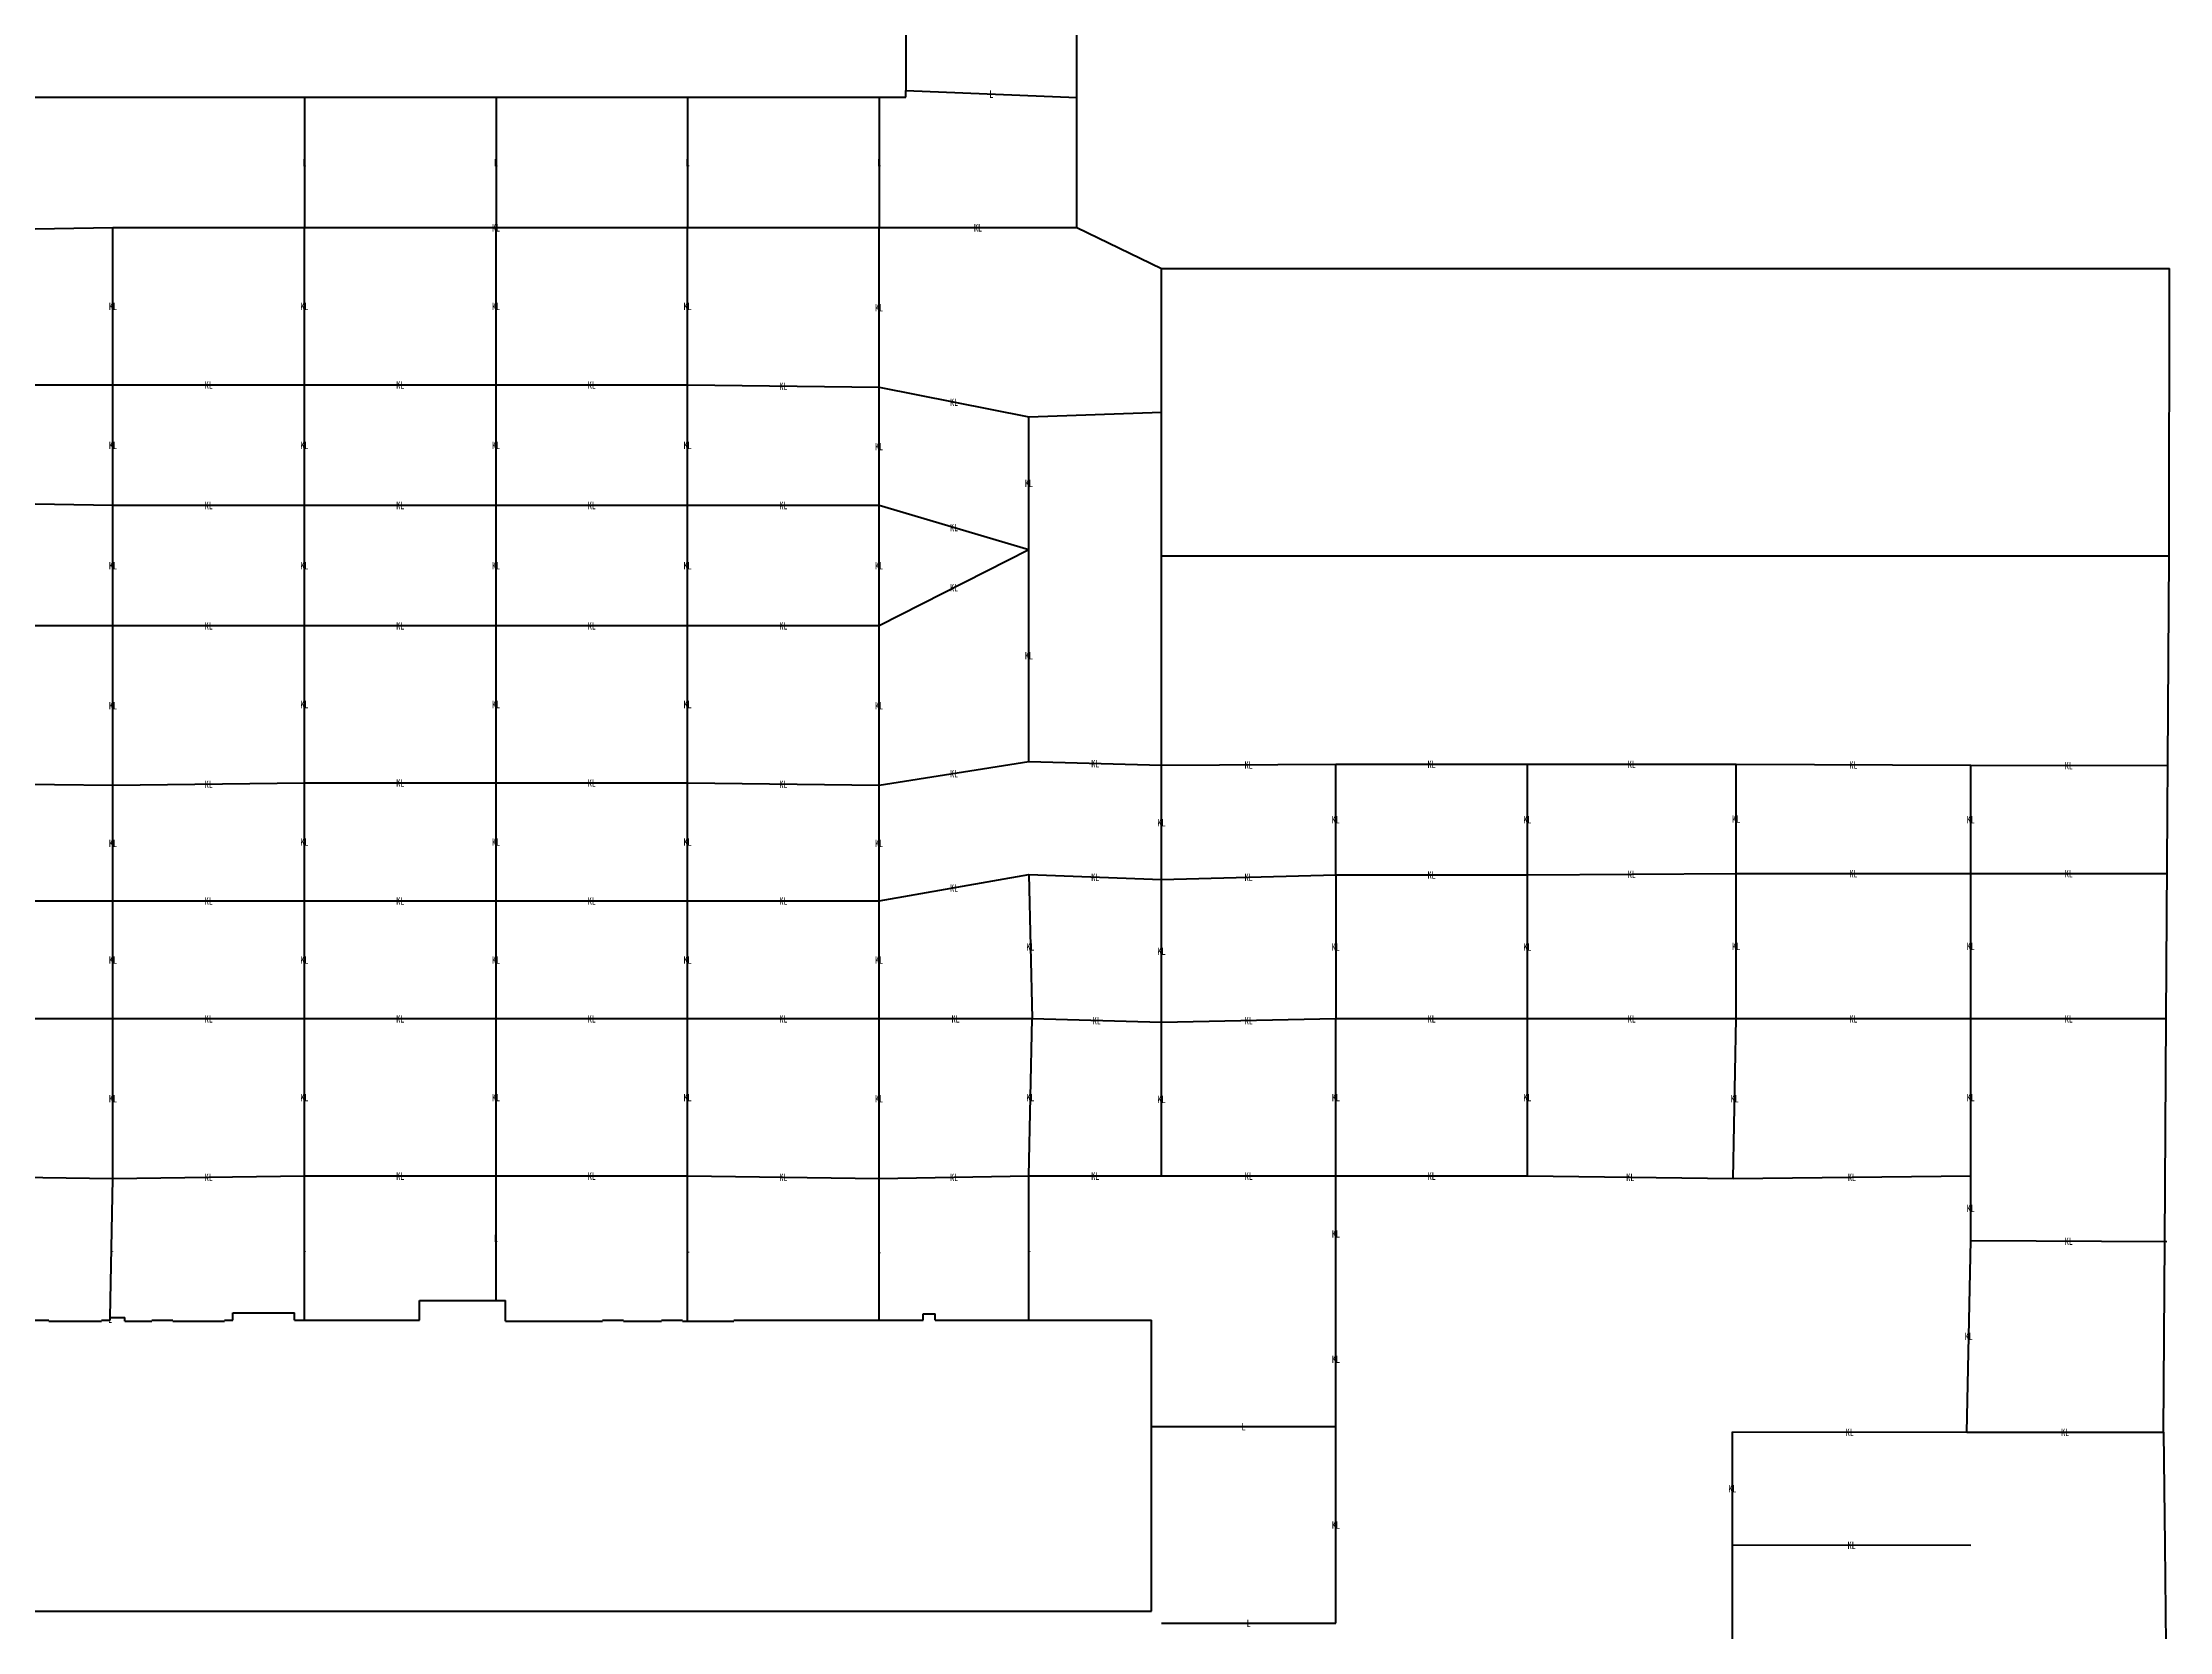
# Model space of a CAD drawing. Header units: millimetres. Extents: x -26150 to 223900, y -11592 to 220655.
# Drawn here: x 137283 to 223893, y 70547 to 135220 of the extents above; entities that cross this region are included whole.
import ezdxf

# ---------------------------------------------------------------- set-up
doc = ezdxf.new("R2010")
doc.units = ezdxf.units.MM
doc.layers.add('A-DETL-WIDE', color=214, linetype='Continuous', lineweight=70)
doc.layers.add('G-ANNO-TEXT', color=231, linetype='Continuous', lineweight=9)
doc.styles.add('仿宋', font='', dxfattribs={"width": 0.7, "height": 300})
doc.styles.get('仿宋').set_extended_font_data('FangSong')

msp = doc.modelspace()

# ---------------------------------------------------------------- linework, layer by layer
at = {"layer": 'A-DETL-WIDE'}
for p, q in [((179400, 132990), (179415, 144605)), ((172439, 139198), (172440, 133271)), ((132349, 132996), (147949, 132998)), ((147949, 132998), (155749, 133000)), ((155749, 133000), (163549, 133001)), ((163549, 133001), (171349, 133002)), ((171349, 133002), (172440, 133002)), ((172440, 133002), (172440, 133271)), ((179400, 127690), (179400, 132990)), ((179400, 127690), (182845, 126025)), ((182850, 126025), (223893, 126024)), ((182850, 120174), (182850, 126025)), ((223887, 114324), (223893, 126024)), ((177450, 119992), (182850, 120174)), ((182850, 114324), (182850, 120174)), ((182850, 114324), (223887, 114324)), ((182850, 105802), (182850, 114324)), ((223759, 95490), (223887, 114324)), ((223698, 86416), (223759, 95490)), ((223759, 95490), (223790, 95490)), ((223645, 78665), (223698, 86416)), ((152629, 84018), (155750, 84020)), ((152629, 83220), (152629, 84018)), ((155750, 84020), (156136, 84020)), ((156136, 83170), (156136, 84020)), ((132487, 83220), (137537, 83220)), ((137537, 83170), (139687, 83170)), ((139687, 83220), (140037, 83220)), ((140037, 83220), (140037, 83320)), ((140039, 83320), (140637, 83320)), ((140637, 83170), (140637, 83320)), ((140637, 83170), (141737, 83170)), ((141737, 83220), (142587, 83220)), ((142587, 83170), (144687, 83170)), ((144687, 83220), (145035, 83220)), ((145035, 83517), (147537, 83520)), ((145035, 83220), (145035, 83517)), ((147537, 83220), (147537, 83520)), ((147537, 83220), (147950, 83220)), ((147950, 83220), (152629, 83220)), ((156136, 83170), (160087, 83170)), ((160087, 83220), (160937, 83220)), ((160937, 83170), (162487, 83170)), ((162487, 83220), (163337, 83220)), ((163337, 83170), (163550, 83170)), ((163550, 83170), (165437, 83170)), ((165437, 83220), (171350, 83220)), ((171350, 83220), (173137, 83220)), ((173137, 83220), (173137, 83470)), ((173137, 83470), (173637, 83470)), ((173637, 83220), (173637, 83470)), ((173637, 83220), (177450, 83220)), ((177450, 83220), (182437, 83220)), ((182437, 78889), (182437, 83220)), ((182436, 71370), (182437, 78889)), ((223645, 78665), (223701, 74066)), ((223701, 74066), (223790, 66390)), ((124650, 71370), (182436, 71370))]:
    msp.add_line(p, q, dxfattribs=at)
at = {"layer": 'A-DETL-WIDE', "color": 92}
for p, q in [((147949, 132998), (147950, 127690)), ((155749, 133000), (155750, 127690)), ((163549, 133001), (163550, 127690)), ((171349, 133002), (171350, 127689)), ((172440, 133271), (179400, 132990)), ((124800, 127439), (140150, 127690)), ((140150, 121289), (140150, 127690)), ((140150, 127690), (171350, 127689)), ((147950, 121289), (147950, 127690)), ((155750, 121289), (155750, 127690)), ((163550, 121289), (163550, 127690)), ((171350, 127689), (179400, 127690)), ((171350, 121189), (171350, 127689)), ((132200, 121289), (140150, 121289)), ((140150, 116389), (140150, 121289)), ((140150, 121289), (147950, 121289)), ((147950, 116389), (147950, 121289)), ((147950, 121289), (155750, 121289)), ((155750, 116389), (155750, 121289)), ((155750, 121289), (163550, 121289)), ((163550, 116389), (163550, 121289)), ((163550, 121289), (171350, 121189)), ((171350, 116389), (171350, 121189)), ((171350, 121189), (177450, 119992)), ((177450, 114592), (177450, 119992)), ((132350, 116515), (140150, 116389)), ((140150, 111489), (140150, 116389)), ((140150, 116389), (147950, 116389)), ((147950, 111489), (147950, 116389)), ((147950, 116389), (155750, 116389)), ((155750, 111489), (155750, 116389)), ((155750, 116389), (163550, 116389)), ((163550, 111489), (163550, 116389)), ((163550, 116389), (171350, 116389)), ((171350, 111489), (171350, 116389)), ((171350, 116389), (177450, 114592)), ((171350, 111489), (177450, 114592)), ((177450, 105952), (177450, 114592)), ((132350, 111489), (140150, 111489)), ((140150, 104989), (140150, 111489)), ((140150, 111489), (147950, 111489)), ((147950, 105089), (147950, 111489)), ((147950, 111489), (155750, 111489)), ((155750, 105089), (155750, 111489)), ((155750, 111489), (163550, 111489)), ((163550, 105089), (163550, 111489)), ((163550, 111489), (171350, 111489)), ((171350, 104989), (171350, 111489)), ((171350, 104989), (177450, 105952)), ((177450, 105952), (182850, 105802)), ((182850, 105802), (189941, 105850)), ((182850, 101150), (182850, 105802)), ((189941, 101350), (189941, 105850)), ((189941, 105850), (197750, 105850)), ((197750, 101350), (197750, 105850)), ((197750, 105850), (206250, 105850)), ((206250, 101402), (206250, 105850)), ((206250, 105850), (215800, 105802)), ((215800, 101402), (215800, 105802)), ((215800, 105802), (223790, 105800)), ((132350, 105089), (140150, 104989)), ((140150, 104989), (147950, 105089)), ((140150, 100289), (140150, 104989)), ((147950, 100289), (147950, 105089)), ((147950, 105089), (155750, 105089)), ((155750, 100289), (155750, 105089)), ((155750, 105089), (163550, 105089)), ((163550, 100289), (163550, 105089)), ((163550, 105089), (171350, 104989)), ((171350, 100289), (171350, 104989)), ((171350, 100289), (177450, 101355)), ((177450, 101355), (177575, 95490)), ((177450, 101355), (182850, 101150)), ((182850, 101150), (189941, 101350)), ((189941, 101350), (189950, 95490)), ((189941, 101350), (197750, 101350)), ((197750, 101350), (206250, 101402)), ((197750, 95490), (197750, 101350)), ((206250, 95490), (206250, 101402)), ((206250, 101402), (215800, 101402)), ((215800, 95490), (215800, 101402)), ((215800, 101402), (223790, 101400)), ((182850, 95340), (182850, 101150)), ((132350, 100289), (140150, 100289)), ((140150, 95490), (140150, 100289)), ((140150, 100289), (147950, 100289)), ((147950, 95490), (147950, 100289)), ((147950, 100289), (155750, 100289)), ((155750, 95490), (155750, 100289)), ((155750, 100289), (163550, 100289)), ((163550, 95490), (163550, 100289)), ((163550, 100289), (171350, 100289)), ((171350, 95490), (171350, 100289)), ((132350, 95490), (140150, 95490)), ((140150, 88990), (140150, 95490)), ((140150, 95490), (147950, 95490)), ((147950, 89090), (147950, 95490)), ((147950, 95490), (155750, 95490)), ((155750, 89090), (155750, 95490)), ((155750, 95490), (163550, 95490)), ((163550, 89090), (163550, 95490)), ((163550, 95490), (171350, 95490)), ((171350, 88990), (171350, 95490)), ((171350, 95490), (177575, 95490)), ((177450, 89090), (177575, 95490)), ((177575, 95490), (182850, 95340)), ((182850, 95340), (189950, 95490)), ((182850, 89090), (182850, 95340)), ((189950, 89090), (189950, 95490)), ((189950, 95490), (197750, 95490)), ((197750, 89090), (197750, 95490)), ((197750, 95490), (206250, 95490)), ((206125, 88989), (206250, 95490)), ((206250, 95490), (215800, 95490)), ((215800, 89090), (215800, 95490)), ((215800, 95490), (223790, 95490)), ((132350, 89090), (140150, 88990)), ((140039, 83320), (140150, 88990)), ((140150, 88990), (147950, 89090)), ((147950, 83220), (147950, 89090)), ((147950, 89090), (155750, 89090)), ((155750, 84020), (155750, 89090)), ((155750, 89090), (163550, 89090)), ((163550, 83170), (163550, 89090)), ((163550, 89090), (171350, 88990)), ((171350, 88990), (177450, 89090)), ((171350, 83220), (171350, 88990)), ((177450, 83220), (177450, 89090)), ((177450, 89090), (182850, 89090)), ((182850, 89090), (189950, 89090)), ((189950, 84390), (189950, 89090)), ((189950, 89090), (197750, 89090)), ((197750, 89090), (206125, 88989)), ((206125, 88989), (215800, 89090)), ((215800, 86466), (215800, 89090)), ((215647, 78665), (215800, 86466)), ((215800, 86466), (223790, 86415)), ((189950, 78889), (189950, 84390)), ((140037, 83220), (140039, 83320)), ((182437, 78889), (189950, 78889)), ((189950, 70890), (189950, 78889)), ((206100, 74066), (206100, 78666)), ((206100, 78666), (215647, 78665)), ((215647, 78665), (223645, 78665)), ((206100, 66390), (206100, 74066)), ((206100, 74066), (215800, 74065)), ((182850, 70890), (189950, 70890))]:
    msp.add_line(p, q, dxfattribs=at)

# ---------------------------------------------------------------- texts
at = {"layer": 'G-ANNO-TEXT', "color": 7, "char_height": 300, "attachment_point": 1, "style": '仿宋'}
for s, insert, width in [('\\f仿宋|b0|i0|c134|p49|;\\W.7;L', (175837, 133269), 196.41), ('\\f仿宋|b0|i0|c134|p49|;\\W.7;L', (147866, 130482), 196.41), ('\\f仿宋|b0|i0|c134|p49|;\\W.7;L', (155666, 130483), 196.41), ('\\f仿宋|b0|i0|c134|p49|;\\W.7;L', (163466, 130484), 196.41), ('\\f仿宋|b0|i0|c134|p49|;\\W.7;L', (171266, 130484), 196.41), ('KL', (155586, 127828), 392.83), ('KL', (175210, 127828), 392.83), ('KL', (139986, 124628), 392.83), ('KL', (147786, 124628), 392.83), ('KL', (155586, 124628), 392.83), ('KL', (163386, 124628), 392.83), ('KL', (171186, 124577), 392.83), ('KL', (143886, 121427), 392.83), ('KL', (151686, 121427), 392.83), ('KL', (159486, 121427), 392.83), ('KL', (167286, 121377), 392.83), ('KL', (174236, 120729), 392.83), ('KL', (139986, 118977), 392.83), ('KL', (147786, 118977), 392.83), ('KL', (155586, 118977), 392.83), ('KL', (163386, 118977), 392.83), ('KL', (171186, 118927), 392.83), ('KL', (177286, 117430), 392.83), ('KL', (143886, 116527), 392.83), ('KL', (151686, 116527), 392.83), ('KL', (159486, 116527), 392.83), ('KL', (167286, 116527), 392.83), ('KL', (174236, 115629), 392.83), ('KL', (139986, 114077), 392.83), ('KL', (147786, 114077), 392.83), ('KL', (155586, 114077), 392.83), ('KL', (163386, 114077), 392.83), ('KL', (171186, 114077), 392.83), ('KL', (174236, 113179), 392.83), ('KL', (143886, 111627), 392.83), ('KL', (151686, 111627), 392.83), ('KL', (159486, 111627), 392.83), ('KL', (167286, 111627), 392.83), ('KL', (177286, 110410), 392.83), ('KL', (139986, 108377), 392.83), ('KL', (147786, 108427), 392.83), ('KL', (155586, 108427), 392.83), ('KL', (163386, 108427), 392.83), ('KL', (171186, 108377), 392.83), ('KL', (179986, 106015), 392.83), ('KL', (186231, 105964), 392.83), ('KL', (193681, 105988), 392.83), ('KL', (201836, 105988), 392.83), ('KL', (210860, 105964), 392.83), ('KL', (219630, 105939), 392.83), ('KL', (143886, 105177), 392.83), ('KL', (151686, 105227), 392.83), ('KL', (159486, 105227), 392.83), ('KL', (167286, 105177), 392.83), ('KL', (174236, 105609), 392.83), ('KL', (182686, 103614), 392.83), ('KL', (189776, 103738), 392.83), ('KL', (197586, 103738), 392.83), ('KL', (206086, 103764), 392.83), ('KL', (215636, 103740), 392.83), ('KL', (139986, 102777), 392.83), ('KL', (147786, 102827), 392.83), ('KL', (155586, 102827), 392.83), ('KL', (163386, 102827), 392.83), ('KL', (171186, 102777), 392.83), ('KL', (179986, 101391), 392.83), ('KL', (186231, 101388), 392.83), ('KL', (193681, 101488), 392.83), ('KL', (201836, 101514), 392.83), ('KL', (210860, 101540), 392.83), ('KL', (219630, 101539), 392.83), ('KL', (174236, 100960), 392.83), ('KL', (143886, 100427), 392.83), ('KL', (151686, 100427), 392.83), ('KL', (159486, 100427), 392.83), ('KL', (167286, 100427), 392.83), ('KL', (139986, 98028), 392.83), ('KL', (147786, 98028), 392.83), ('KL', (155586, 98028), 392.83), ('KL', (163386, 98028), 392.83), ('KL', (171186, 98028), 392.83), ('KL', (177348, 98561), 392.83), ('KL', (182686, 98383), 392.83), ('KL', (189781, 98558), 392.83), ('KL', (197586, 98558), 392.83), ('KL', (206086, 98584), 392.83), ('KL', (215636, 98584), 392.83), ('KL', (143886, 95628), 392.83), ('KL', (151686, 95628), 392.83), ('KL', (159486, 95628), 392.83), ('KL', (167286, 95628), 392.83), ('KL', (174298, 95628), 392.83), ('KL', (180048, 95553), 392.83), ('KL', (186236, 95553), 392.83), ('KL', (193686, 95628), 392.83), ('KL', (201836, 95628), 392.83), ('KL', (210860, 95628), 392.83), ('KL', (219630, 95628), 392.83), ('KL', (139986, 92378), 392.83), ('KL', (147786, 92428), 392.83), ('KL', (155586, 92428), 392.83), ('KL', (163386, 92428), 392.83), ('KL', (171186, 92378), 392.83), ('KL', (177348, 92428), 392.83), ('KL', (182686, 92353), 392.83), ('KL', (189786, 92428), 392.83), ('KL', (197586, 92428), 392.83), ('KL', (206023, 92378), 392.83), ('KL', (215636, 92428), 392.83), ('KL', (151686, 89228), 392.83), ('KL', (159486, 89228), 392.83), ('KL', (179986, 89228), 392.83), ('KL', (186236, 89228), 392.83), ('KL', (193686, 89228), 392.83), ('KL', (143886, 89178), 392.83), ('KL', (167286, 89178), 392.83), ('KL', (174236, 89178), 392.83), ('KL', (201773, 89178), 392.83), ('KL', (210798, 89178), 392.83), ('KL', (215636, 87916), 392.83), ('\\f仿宋|b0|i0|c134|p49|;\\W.7;L', (155667, 86693), 196.41), ('KL', (189786, 86878), 392.83), ('\\f仿宋|b0|i0|c134|p49|;\\W.7;L', (140011, 86293), 196.41), ('\\f仿宋|b0|i0|c134|p49|;\\W.7;L', (147867, 86293), 196.41), ('\\f仿宋|b0|i0|c134|p49|;\\W.7;L', (163467, 86268), 196.41), ('\\f仿宋|b0|i0|c134|p49|;\\W.7;L', (171267, 86243), 196.41), ('\\f仿宋|b0|i0|c134|p49|;\\W.7;L', (177367, 86293), 196.41), ('KL', (219630, 86579), 392.83), ('\\f仿宋|b0|i0|c134|p49|;\\W.7;L', (139955, 83408), 196.41), ('KL', (215559, 82704), 392.83), ('KL', (189786, 81778), 392.83), ('\\f仿宋|b0|i0|c134|p49|;\\W.7;L', (186110, 79027), 196.41), ('KL', (210709, 78804), 392.83), ('KL', (219482, 78803), 392.83), ('KL', (205936, 76504), 392.83), ('KL', (189786, 75028), 392.83), ('KL', (210786, 74204), 392.83), ('\\f仿宋|b0|i0|c134|p49|;\\W.7;L', (186317, 71028), 196.41)]:
    msp.add_mtext(s, dxfattribs=dict(at, insert=insert, width=width))

doc.saveas('drawing.dxf')
